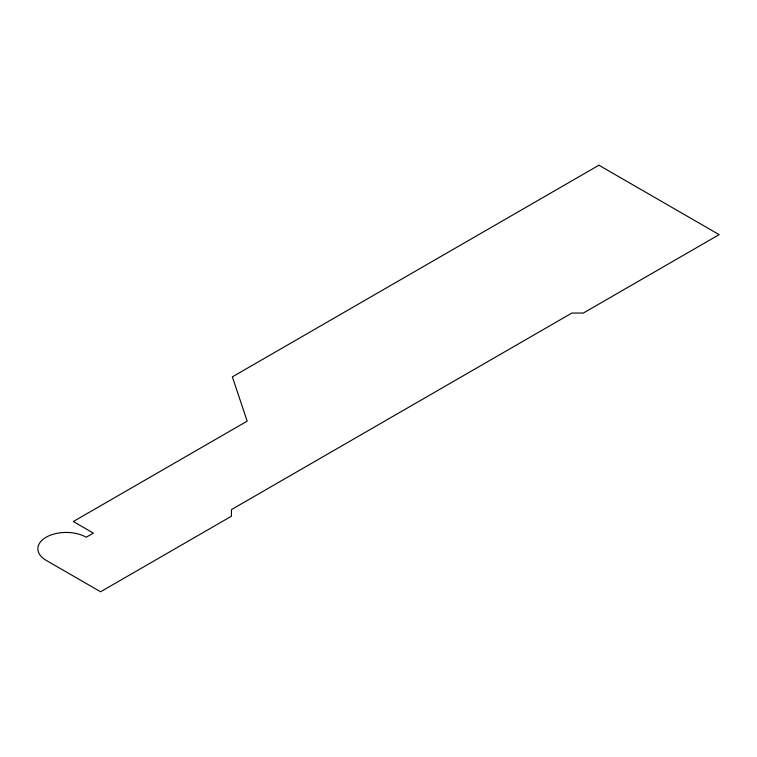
<?xml version="1.0" encoding="UTF-8"?>
<svg xmlns="http://www.w3.org/2000/svg" width="757" height="757" viewBox="0 0 757 757"><rect width="100%" height="100%" fill="white"/><g stroke="black" fill="none" stroke-linecap="round" stroke-linejoin="round"><path stroke-width="1.14" d="M598.919 165.225L232.361 376.863L247.17 421.157L73.325 521.526L93.376 533.108L86.213 537.233A28.321 16.351 0 0 0 46.168 537.215A28.321 16.351 0 0 0 46.12 560.331L100.577 591.775L231.443 516.217L231.443 509.603L571.895 313.048L583.344 313.048L719.15 234.642L598.919 165.225"/></g></svg>
